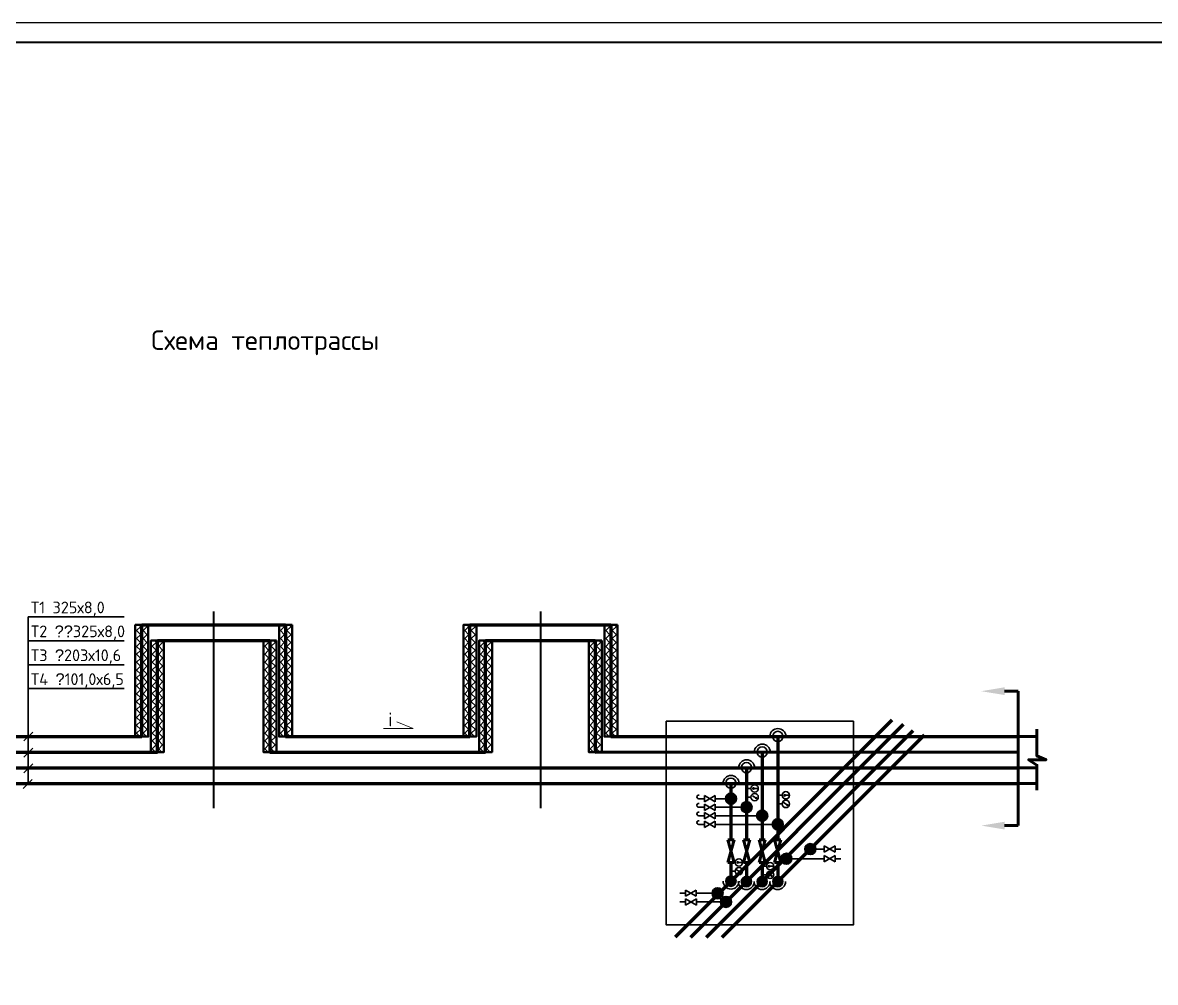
# Model space of a CAD drawing. Header units: metres. Extents: x 1642 to 8476, y 831 to 5441.
# Drawn here: x 2946.1 to 3236.3, y 2091.4 to 2337.2 of the extents above; entities that cross this region are included whole.
import ezdxf
from ezdxf.enums import TextEntityAlignment as Align

# ---------------------------------------------------------------- set-up
doc = ezdxf.new("R2010")
doc.units = ezdxf.units.M
for name, color, linetype, lineweight in [('3 Оъекты сущ.', 7, 'Continuous', 30), ('7 тонкие', 7, 'Continuous', 20), ('Объекты проект.', 1, 'Continuous', 80), ('Основной', 1, 'Continuous', 60), ('Размер 3.5', 250, 'Continuous', 35), ('Размерный', 4, 'Continuous', 30), ('Размеры на чертеже', 250, 'Continuous', 25)]:
    doc.layers.add(name, color=color, linetype=linetype, lineweight=lineweight)
doc.styles.add('-ISOCPEUR-', font='isocpeur.ttf')
doc.styles.get("Standard").update_dxf_attribs({"font": 'arial.ttf'})

# ---------------------------------------------------------------- blocks, each defined once
blk = doc.blocks.new('*U330')
blk.add_lwpolyline([(0, 123), (594, 123), (594, -297), (0, -297)], close=True)
at = {"const_width": 0.5}
blk.add_lwpolyline([(20, 118), (589, 118), (589, -292), (20, -292)], close=True, dxfattribs=at)
blk.add_attdef('РАЗРАБОТАЛ', text='', height=2.5).set_placement((424.5, -264.22), align=Align.MIDDLE_LEFT)
at = {"flags": 8}
for tag, height, p in [('ДАТА', 2.5, (464.07, -264.4)), ('ЛИСТ', 3, (560.39, -271.92)), ('ЛИСТОВ', 3, (577.89, -271.92))]:
    blk.add_attdef(tag, text='', height=height, dxfattribs=at).set_placement(p, align=Align.MIDDLE_CENTER)
blk.add_attdef('ПРОВЕРИЛ', (424.75, -270.73), '', height=2.5)
for tag, p in [('ТЕПЛОВЫЕ_СЕТИ_001', (489.41, -270.98)), ('ИМЯ_ЧЕРТЕЖА_001', (492.54, -284.68))]:
    blk.add_attdef(tag, p, '', height=3, dxfattribs=at)
at = {"style": '-ISOCPEUR-', "flags": 8}
blk.add_attdef('ФОРМАТ', text='', height=3, dxfattribs=at).set_placement((554.97, -294.75), align=Align.MIDDLE_CENTER)

msp = doc.modelspace()

# ---------------------------------------------------------------- hatches: boundary and pattern name
h = msp.add_hatch()
h.set_pattern_fill('ANSI37', color=256, scale=0.45)
h.set_pattern_definition([(45, (666.7942, 129.6135), (-1.0102788, 1.0102788), []), (135, (666.7942, 129.6135), (-1.0102788, -1.0102788), [])])
h.paths.add_polyline_path([(2976.607, 2182.949), (2974.946, 2182.949), (2974.946, 2154.377), (2976.607, 2154.377)])
h = msp.add_hatch()
h.set_pattern_fill('ANSI37', color=256, scale=0.45)
h.set_pattern_definition([(45, (668.4551, 129.6135), (-1.0102788, 1.0102788), []), (135, (668.4551, 129.6135), (-1.0102788, -1.0102788), [])])
h.paths.add_polyline_path([(2978.268, 2182.949), (2976.607, 2182.949), (2976.607, 2154.377), (2978.268, 2154.377)])
h = msp.add_hatch()
h.set_pattern_fill('ANSI37', color=256, scale=0.45)
h.set_pattern_definition([(45, (703.6227, 129.6135), (-1.0102788, 1.0102788), []), (135, (703.6227, 129.6135), (-1.0102788, -1.0102788), [])])
h.paths.add_polyline_path([(3013.436, 2182.949), (3011.775, 2182.949), (3011.775, 2154.377), (3013.436, 2154.377)])
h = msp.add_hatch()
h.set_pattern_fill('ANSI37', color=256, scale=0.45)
h.set_pattern_definition([(45, (705.2836, 129.6135), (-1.0102788, 1.0102788), []), (135, (705.2836, 129.6135), (-1.0102788, -1.0102788), [])])
h.paths.add_polyline_path([(3015.097, 2182.949), (3013.436, 2182.949), (3013.436, 2154.377), (3015.097, 2154.377)])
h = msp.add_hatch()
h.set_pattern_fill('ANSI37', color=256, scale=0.45)
h.set_pattern_definition([(45, (750.8697, 129.6135), (-1.0102788, 1.0102788), []), (135, (750.8697, 129.6135), (-1.0102788, -1.0102788), [])])
h.paths.add_polyline_path([(3060.683, 2182.949), (3059.022, 2182.949), (3059.022, 2154.377), (3060.683, 2154.377)])
h = msp.add_hatch()
h.set_pattern_fill('ANSI37', color=256, scale=0.45)
h.set_pattern_definition([(45, (752.5306, 129.6135), (-1.0102788, 1.0102788), []), (135, (752.5306, 129.6135), (-1.0102788, -1.0102788), [])])
h.paths.add_polyline_path([(3062.344, 2182.949), (3060.683, 2182.949), (3060.683, 2154.377), (3062.344, 2154.377)])
h = msp.add_hatch()
h.set_pattern_fill('ANSI37', color=256, scale=0.45)
h.set_pattern_definition([(45, (786.9713, 129.6135), (-1.0102788, 1.0102788), []), (135, (786.9713, 129.6135), (-1.0102788, -1.0102788), [])])
h.paths.add_polyline_path([(3096.784, 2182.949), (3095.123, 2182.949), (3095.123, 2154.377), (3096.784, 2154.377)])
h = msp.add_hatch()
h.set_pattern_fill('ANSI37', color=256, scale=0.45)
h.set_pattern_definition([(45, (788.6322, 129.6135), (-1.0102788, 1.0102788), []), (135, (788.6322, 129.6135), (-1.0102788, -1.0102788), [])])
h.paths.add_polyline_path([(3098.445, 2182.949), (3096.784, 2182.949), (3096.784, 2154.377), (3098.445, 2154.377)])
h = msp.add_hatch()
h.set_pattern_fill('ANSI37', color=256, scale=0.45)
h.set_pattern_definition([(45, (670.7942, 125.6135), (-1.0102788, 1.0102788), []), (135, (670.7942, 125.6135), (-1.0102788, -1.0102788), [])])
h.paths.add_polyline_path([(2980.607, 2178.949), (2978.946, 2178.949), (2978.946, 2150.377), (2980.607, 2150.377)])
h = msp.add_hatch()
h.set_pattern_fill('ANSI37', color=256, scale=0.45)
h.set_pattern_definition([(45, (672.4551, 125.6135), (-1.0102788, 1.0102788), []), (135, (672.4551, 125.6135), (-1.0102788, -1.0102788), [])])
h.paths.add_polyline_path([(2982.268, 2178.949), (2980.607, 2178.949), (2980.607, 2150.377), (2982.268, 2150.377)])
h = msp.add_hatch()
h.set_pattern_fill('ANSI37', color=256, scale=0.45)
h.set_pattern_definition([(45, (699.6227, 125.6135), (-1.0102788, 1.0102788), []), (135, (699.6227, 125.6135), (-1.0102788, -1.0102788), [])])
h.paths.add_polyline_path([(3009.436, 2178.949), (3007.775, 2178.949), (3007.775, 2150.377), (3009.436, 2150.377)])
h = msp.add_hatch()
h.set_pattern_fill('ANSI37', color=256, scale=0.45)
h.set_pattern_definition([(45, (701.2836, 125.6135), (-1.0102788, 1.0102788), []), (135, (701.2836, 125.6135), (-1.0102788, -1.0102788), [])])
h.paths.add_polyline_path([(3011.097, 2178.949), (3009.436, 2178.949), (3009.436, 2150.377), (3011.097, 2150.377)])
h = msp.add_hatch()
h.set_pattern_fill('ANSI37', color=256, scale=0.45)
h.set_pattern_definition([(45, (754.8697, 125.6135), (-1.0102788, 1.0102788), []), (135, (754.8697, 125.6135), (-1.0102788, -1.0102788), [])])
h.paths.add_polyline_path([(3064.683, 2178.949), (3063.022, 2178.949), (3063.022, 2150.377), (3064.683, 2150.377)])
h = msp.add_hatch()
h.set_pattern_fill('ANSI37', color=256, scale=0.45)
h.set_pattern_definition([(45, (756.5306, 125.6135), (-1.0102788, 1.0102788), []), (135, (756.5306, 125.6135), (-1.0102788, -1.0102788), [])])
h.paths.add_polyline_path([(3066.344, 2178.949), (3064.683, 2178.949), (3064.683, 2150.377), (3066.344, 2150.377)])
h = msp.add_hatch()
h.set_pattern_fill('ANSI37', color=256, scale=0.45)
h.set_pattern_definition([(45, (782.9713, 125.6135), (-1.0102788, 1.0102788), []), (135, (782.9713, 125.6135), (-1.0102788, -1.0102788), [])])
h.paths.add_polyline_path([(3092.784, 2178.949), (3091.123, 2178.949), (3091.123, 2150.377), (3092.784, 2150.377)])
h = msp.add_hatch()
h.set_pattern_fill('ANSI37', color=256, scale=0.45)
h.set_pattern_definition([(45, (784.6322, 125.6135), (-1.0102788, 1.0102788), []), (135, (784.6322, 125.6135), (-1.0102788, -1.0102788), [])])
h.paths.add_polyline_path([(3094.445, 2178.949), (3092.784, 2178.949), (3092.784, 2150.377), (3094.445, 2150.377)])
at = {"lineweight": 35}
h = msp.add_hatch(color=256, dxfattribs=at)
h.dxf.hatch_style = 1
h.paths.add_polyline_path([(3127.537, 2139.873, 0.4142136), (3126.126, 2138.462, 0.4142136), (3127.537, 2137.051)])
h.paths.add_polyline_path([(3127.537, 2139.873), (3127.537, 2137.051, 0.4142136), (3128.949, 2138.462, 0.4142136)])
h = msp.add_hatch(color=256, dxfattribs=at)
h.dxf.hatch_style = 1
h.paths.add_polyline_path([(3133.127, 2141.086, 1), (3133.511, 2141.086, 1)])
h = msp.add_hatch(color=256, dxfattribs=at)
h.dxf.hatch_style = 1
h.paths.add_polyline_path([(3141.127, 2139.33, 1), (3141.511, 2139.33, 1)])
h = msp.add_hatch(color=256, dxfattribs=at)
h.dxf.hatch_style = 1
h.paths.add_polyline_path([(3131.537, 2137.691, 0.4142136), (3130.126, 2136.279, 0.4142136), (3131.537, 2134.868)])
h.paths.add_polyline_path([(3131.537, 2137.691), (3131.537, 2134.868, 0.4142136), (3132.949, 2136.279, 0.4142136)])
h = msp.add_hatch(color=256, dxfattribs=at)
h.dxf.hatch_style = 1
h.paths.add_polyline_path([(3135.537, 2135.508, 0.4142136), (3134.126, 2134.097, 0.4142136), (3135.537, 2132.685)])
h.paths.add_polyline_path([(3135.537, 2135.508), (3135.537, 2132.685, 0.4142136), (3136.949, 2134.097, 0.4142136)])
h = msp.add_hatch(color=256, dxfattribs=at)
h.dxf.hatch_style = 1
h.paths.add_polyline_path([(3139.537, 2133.292, 0.4142136), (3138.126, 2131.88, 0.4142136), (3139.537, 2130.469)])
h.paths.add_polyline_path([(3139.537, 2133.292), (3139.537, 2130.469, 0.4142136), (3140.949, 2131.88, 0.4142136)])
h = msp.add_hatch(color=256, dxfattribs=at)
h.dxf.hatch_style = 1
h.paths.add_polyline_path([(3147.869, 2126.961, -0.4142136), (3149.281, 2125.549, -0.4142136), (3147.869, 2124.138)])
h.paths.add_polyline_path([(3147.869, 2126.961), (3147.869, 2124.138, -0.4142136), (3146.458, 2125.549, -0.4142136)])
h = msp.add_hatch(color=256, dxfattribs=at)
h.dxf.hatch_style = 1
h.paths.add_polyline_path([(3141.747, 2124.491, -0.4142136), (3143.158, 2123.08, -0.4142136), (3141.747, 2121.668)])
h.paths.add_polyline_path([(3141.747, 2124.491), (3141.747, 2121.668, -0.4142136), (3140.336, 2123.08, -0.4142136)])
h = msp.add_hatch(color=256, dxfattribs=at)
h.dxf.hatch_style = 1
h.paths.add_polyline_path([(3129.096, 2122.132, 1), (3129.48, 2122.132, 1)])
h = msp.add_hatch(color=256, dxfattribs=at)
h.dxf.hatch_style = 1
h.paths.add_polyline_path([(3137.096, 2121.172, 1), (3137.48, 2121.172, 1)])
h = msp.add_hatch(color=256, dxfattribs=at)
h.dxf.hatch_style = 1
h.paths.add_polyline_path([(3124.103, 2115.654, 0.4142136), (3122.691, 2114.242, 0.4142136), (3124.103, 2112.831)])
h.paths.add_polyline_path([(3124.103, 2115.654), (3124.103, 2112.831, 0.4142136), (3125.514, 2114.242, 0.4142136)])
h = msp.add_hatch(color=256, dxfattribs=at)
h.dxf.hatch_style = 1
h.paths.add_polyline_path([(3126.27, 2113.457, 0.4142136), (3124.858, 2112.045, 0.4142136), (3126.27, 2110.634)])
h.paths.add_polyline_path([(3126.27, 2113.457), (3126.27, 2110.634, 0.4142136), (3127.681, 2112.045, 0.4142136)])
at = {"layer": 'Объекты проект.'}
h = msp.add_hatch(color=6, dxfattribs=at)
h.dxf.hatch_style = 1
h.paths.add_polyline_path([(3127.535, 2118.631, 0.4142136), (3126.227, 2117.322), (3127.535, 2117.322)])
h.paths.add_polyline_path([(3127.535, 2118.631), (3127.535, 2117.322), (3128.843, 2117.322, 0.4142136)])
h.paths.add_polyline_path([(3128.843, 2117.322), (3127.535, 2117.322), (3126.227, 2117.322, 1)])
h = msp.add_hatch(color=4, dxfattribs=at)
h.dxf.hatch_style = 1
h.paths.add_polyline_path([(3131.506, 2118.527), (3131.506, 2115.911, 0.4142136), (3132.814, 2117.219, 0.4142136)])
h.paths.add_polyline_path([(3131.506, 2118.527, 0.4142136), (3130.198, 2117.219, 0.4142136), (3131.506, 2115.911)])
h = msp.add_hatch(color=5, dxfattribs=at)
h.dxf.hatch_style = 1
h.paths.add_polyline_path([(3135.506, 2118.526, 0.4072342), (3134.229, 2117.219, 0.4072342), (3135.506, 2115.911)])
h.paths.add_polyline_path([(3135.506, 2118.526), (3135.506, 2115.911, 0.4212276), (3136.846, 2117.219, 0.4212276)])
h = msp.add_hatch(color=1, dxfattribs=at)
h.dxf.hatch_style = 1
h.paths.add_polyline_path([(3139.506, 2118.526, 0.4072342), (3138.229, 2117.219, 0.4072342), (3139.506, 2115.911)])
h.paths.add_polyline_path([(3139.506, 2118.526), (3139.506, 2115.911, 0.4212276), (3140.846, 2117.219, 0.4212276)])

# ---------------------------------------------------------------- linework, layer by layer
at = {"lineweight": 60}
for p, q in [((3201.147, 2165.987), (3197.654, 2165.986)), ((3201.155, 2148.776), (3201.147, 2165.987)), ((3201.155, 2148.776), (3201.147, 2131.564)), ((3201.147, 2131.564), (3197.654, 2131.565)), ((3128.34, 2127.911), (3126.734, 2127.911)), ((3126.734, 2127.911), (3128.34, 2122.132)), ((3126.734, 2122.132), (3128.34, 2127.911)), ((3132.34, 2127.911), (3130.734, 2127.911)), ((3130.734, 2127.911), (3132.34, 2122.132)), ((3130.734, 2122.132), (3132.34, 2127.911)), ((3136.34, 2127.911), (3134.734, 2127.911)), ((3134.734, 2127.911), (3136.34, 2122.132)), ((3134.734, 2122.132), (3136.34, 2127.911)), ((3140.34, 2127.911), (3138.734, 2127.911)), ((3138.734, 2127.911), (3140.34, 2122.132)), ((3138.734, 2122.132), (3140.34, 2127.911)), ((3128.34, 2122.132), (3126.734, 2122.132)), ((3132.34, 2122.132), (3130.734, 2122.132)), ((3136.34, 2122.132), (3134.734, 2122.132)), ((3140.34, 2122.132), (3138.734, 2122.132))]:
    msp.add_line(p, q, dxfattribs=at)
at = {"color": 18, "lineweight": 35, "true_color": 0x000000}
for p, q in [((3120.741, 2137.653), (3120.741, 2139.271)), ((3120.741, 2139.271), (3123.537, 2137.653)), ((3123.537, 2139.271), (3120.741, 2137.653)), ((3123.537, 2137.653), (3123.537, 2139.271)), ((3131.537, 2141.086), (3132.663, 2141.086)), ((3131.537, 2138.872), (3132.663, 2138.872)), ((3133.03, 2139.232), (3134.167, 2138.511)), ((3133.319, 2141.086), (3134.272, 2141.086)), ((3134.167, 2138.511), (3133.759, 2138.581)), ((3134.167, 2138.511), (3133.93, 2138.85)), ((3139.537, 2139.33), (3140.663, 2139.33)), ((3141.319, 2139.33), (3142.272, 2139.33)), ((3120.741, 2138.462), (3119.342, 2138.462)), ((3120.741, 2136.279), (3119.342, 2136.279)), ((3120.741, 2135.47), (3120.741, 2137.088)), ((3120.741, 2137.088), (3123.537, 2135.47)), ((3123.537, 2137.088), (3120.741, 2135.47)), ((3126.126, 2138.462), (3123.537, 2138.462)), ((3123.537, 2135.47), (3123.537, 2137.088)), ((3131.537, 2136.279), (3123.537, 2136.279)), ((3139.537, 2137.116), (3140.663, 2137.116)), ((3141.03, 2137.477), (3142.167, 2136.755)), ((3142.167, 2136.755), (3141.759, 2136.825)), ((3142.167, 2136.755), (3141.93, 2137.094)), ((3120.741, 2134.097), (3119.342, 2134.097)), ((3120.741, 2133.288), (3120.741, 2134.906)), ((3120.741, 2134.906), (3123.537, 2133.288)), ((3123.537, 2134.906), (3120.741, 2133.288)), ((3120.741, 2131.071), (3120.741, 2132.689)), ((3120.741, 2132.689), (3123.537, 2131.071)), ((3123.537, 2132.689), (3120.741, 2131.071)), ((3123.537, 2133.288), (3123.537, 2134.906)), ((3135.537, 2134.097), (3123.537, 2134.097)), ((3123.537, 2131.071), (3123.537, 2132.689)), ((3120.741, 2131.88), (3119.342, 2131.88)), ((3139.537, 2131.88), (3123.537, 2131.88)), ((3147.869, 2125.549), (3151.456, 2125.549)), ((3151.456, 2124.74), (3151.456, 2126.358)), ((3154.253, 2126.358), (3151.456, 2124.74)), ((3151.456, 2126.358), (3154.253, 2124.74)), ((3154.253, 2124.74), (3154.253, 2126.358)), ((3154.253, 2125.549), (3155.652, 2125.549)), ((3127.506, 2122.132), (3128.632, 2122.132)), ((3129.288, 2122.132), (3130.241, 2122.132)), ((3135.506, 2121.172), (3136.632, 2121.172)), ((3137.288, 2121.172), (3138.241, 2121.172)), ((3143.158, 2123.08), (3151.456, 2123.08)), ((3151.456, 2122.271), (3151.456, 2123.888)), ((3154.253, 2123.888), (3151.456, 2122.271)), ((3151.456, 2123.888), (3154.253, 2122.271)), ((3154.253, 2122.271), (3154.253, 2123.888)), ((3154.253, 2123.08), (3155.652, 2123.08)), ((3127.506, 2119.917), (3128.632, 2119.917)), ((3128.999, 2120.278), (3130.136, 2119.556)), ((3130.136, 2119.556), (3129.729, 2119.626)), ((3130.136, 2119.556), (3129.899, 2119.896)), ((3135.506, 2118.957), (3136.632, 2118.957)), ((3136.999, 2119.318), (3138.136, 2118.596)), ((3138.136, 2118.596), (3137.729, 2118.666)), ((3138.136, 2118.596), (3137.899, 2118.936)), ((3115.862, 2114.271), (3114.463, 2114.271)), ((3115.862, 2113.462), (3115.862, 2115.08)), ((3115.862, 2115.08), (3118.658, 2113.462)), ((3118.658, 2115.08), (3115.862, 2113.462)), ((3115.887, 2111.237), (3115.887, 2112.854)), ((3115.887, 2112.854), (3118.683, 2111.237)), ((3118.683, 2112.854), (3115.887, 2111.237)), ((3118.658, 2113.462), (3118.658, 2115.08)), ((3124.103, 2114.242), (3118.683, 2114.242)), ((3118.683, 2111.237), (3118.683, 2112.854)), ((3115.887, 2112.045), (3114.487, 2112.045)), ((3126.27, 2112.045), (3118.683, 2112.045))]:
    msp.add_line(p, q, dxfattribs=at)
at = {"lineweight": 50}
for points in [[(2976.607, 2182.949), (2974.946, 2182.949), (2974.946, 2154.377), (2976.607, 2154.377)], [(2978.268, 2182.949), (2976.607, 2182.949), (2976.607, 2154.377), (2978.268, 2154.377)], [(3013.436, 2182.949), (3011.775, 2182.949), (3011.775, 2154.377), (3013.436, 2154.377)], [(3015.097, 2182.949), (3013.436, 2182.949), (3013.436, 2154.377), (3015.097, 2154.377)], [(3060.683, 2182.949), (3059.022, 2182.949), (3059.022, 2154.377), (3060.683, 2154.377)], [(3062.344, 2182.949), (3060.683, 2182.949), (3060.683, 2154.377), (3062.344, 2154.377)], [(3096.784, 2182.949), (3095.123, 2182.949), (3095.123, 2154.377), (3096.784, 2154.377)], [(3098.445, 2182.949), (3096.784, 2182.949), (3096.784, 2154.377), (3098.445, 2154.377)], [(2980.607, 2178.949), (2978.946, 2178.949), (2978.946, 2150.377), (2980.607, 2150.377)], [(2982.268, 2178.949), (2980.607, 2178.949), (2980.607, 2150.377), (2982.268, 2150.377)], [(3009.436, 2178.949), (3007.775, 2178.949), (3007.775, 2150.377), (3009.436, 2150.377)], [(3011.097, 2178.949), (3009.436, 2178.949), (3009.436, 2150.377), (3011.097, 2150.377)], [(3064.683, 2178.949), (3063.022, 2178.949), (3063.022, 2150.377), (3064.683, 2150.377)], [(3066.344, 2178.949), (3064.683, 2178.949), (3064.683, 2150.377), (3066.344, 2150.377)], [(3092.784, 2178.949), (3091.123, 2178.949), (3091.123, 2150.377), (3092.784, 2150.377)], [(3094.445, 2178.949), (3092.784, 2178.949), (3092.784, 2150.377), (3094.445, 2150.377)]]:
    msp.add_lwpolyline(points, close=True, dxfattribs=at)
at = {"color": 18, "lineweight": 35, "true_color": 0x000000}
msp.add_lwpolyline([(3158.907, 2158.308), (3110.973, 2158.308), (3110.973, 2106.139), (3158.907, 2106.139)], close=True, dxfattribs=at)
for centre, radius in [((3139.537, 2154.411), 1.308), ((3135.537, 2150.411), 1.308), ((3131.537, 2146.411), 1.308), ((3127.537, 2142.411), 1.308), ((3133.609, 2141.086), 0.946), ((3127.537, 2138.462), 1.411), ((3133.609, 2138.872), 0.946), ((3133.319, 2141.086), 0.192), ((3141.609, 2139.33), 0.946), ((3141.319, 2139.33), 0.192), ((3131.537, 2136.279), 1.411), ((3141.609, 2137.116), 0.946), ((3135.537, 2134.097), 1.411), ((3139.537, 2131.88), 1.411), ((3147.869, 2125.549), 1.411), ((3141.747, 2123.08), 1.411), ((3129.578, 2122.132), 0.946), ((3129.288, 2122.132), 0.192), ((3137.578, 2121.172), 0.946), ((3137.288, 2121.172), 0.192), ((3127.535, 2117.322), 1.308), ((3129.578, 2119.917), 0.946), ((3131.506, 2117.219), 1.308), ((3135.538, 2117.219), 1.308), ((3137.578, 2118.957), 0.946), ((3139.538, 2117.219), 1.308), ((3124.103, 2114.242), 1.411), ((3126.27, 2112.045), 1.411)]:
    msp.add_circle(centre, radius, dxfattribs=at)
for centre, radius, start, end in [((3139.568, 2154.377), 2.044, 0.93023, 179.06977), ((3135.568, 2150.377), 2.044, 0.93023, 179.06977), ((3131.568, 2146.377), 2.044, 0.93023, 179.06977), ((3127.568, 2142.377), 2.044, 0.93023, 179.06977), ((3119.262, 2138.935), 0.479, 77.94026, 279.52435), ((3119.262, 2136.752), 0.479, 77.94026, 279.52435), ((3119.262, 2134.569), 0.479, 77.94026, 279.52435), ((3119.262, 2132.353), 0.479, 77.94026, 279.52435), ((3127.566, 2117.356), 2.044, 180.93023, 359.06977), ((3131.475, 2117.252), 2.044, 180.93023, 359.06977), ((3135.506, 2117.252), 2.044, 180.93023, 359.06977), ((3139.506, 2117.252), 2.044, 180.93023, 359.06977)]:
    msp.add_arc(centre, radius, start, end, dxfattribs=at)
at = {"lineweight": 60}
msp.add_solid([(3197.654, 2164.989), (3191.673, 2165.983), (3197.653, 2166.983)], dxfattribs=at)
at = {"layer": '3 Оъекты сущ.', "lineweight": 40, "ltscale": 50}
for p, q in [((2995.021, 2186.384), (2995.021, 2136.002)), ((3078.733, 2186.384), (3078.733, 2136.002))]:
    msp.add_line(p, q, dxfattribs=at)
at = {"layer": '7 тонкие', "lineweight": 60}
for p, q in [((3201.152, 2154.377), (3205.905, 2154.373)), ((3201.152, 2146.377), (3205.911, 2146.377)), ((3201.146, 2142.377), (3205.911, 2142.377))]:
    msp.add_line(p, q, dxfattribs=at)
at = {"layer": '7 тонкие', "color": 7}
msp.add_lwpolyline([(3045.557, 2156.427), (3038.57, 2156.424), (3046.171, 2156.424), (3041.984, 2158.15)], dxfattribs=at)
at = {"layer": '7 тонкие', "lineweight": 60}
msp.add_lwpolyline([(3205.911, 2140.664), (3205.911, 2147.066), (3203.798, 2148.43), (3208.247, 2148.43), (3205.897, 2149.459), (3205.902, 2156.299)], dxfattribs=at)
at = {"layer": 'Объекты проект.', "color": 1}
for p, q in [((2976.607, 2154.377), (2976.607, 2182.949)), ((2976.607, 2182.949), (3013.436, 2182.949)), ((3013.436, 2182.949), (3013.436, 2154.377)), ((3060.683, 2154.377), (3060.683, 2182.949)), ((3060.683, 2182.949), (3096.784, 2182.949)), ((3096.784, 2182.949), (3096.784, 2154.377)), ((2913.25, 2154.377), (2976.607, 2154.377)), ((3013.436, 2154.377), (3060.683, 2154.377)), ((3096.784, 2154.377), (3201.152, 2154.425)), ((3125.304, 2102.984), (3177.139, 2154.819)), ((3139.537, 2154.411), (3139.537, 2127.911)), ((3139.537, 2122.132), (3139.538, 2117.322))]:
    msp.add_line(p, q, dxfattribs=at)
at = {"layer": 'Объекты проект.', "color": 5}
for p, q in [((2980.607, 2150.377), (2980.607, 2178.949)), ((2980.607, 2178.949), (3009.436, 2178.949)), ((3009.436, 2178.949), (3009.436, 2150.377)), ((3064.683, 2150.377), (3064.683, 2178.949)), ((3064.683, 2178.949), (3092.784, 2178.949)), ((3092.784, 2178.949), (3092.784, 2150.377)), ((3121.273, 2103.017), (3174.209, 2155.953)), ((2917.25, 2150.377), (2980.607, 2150.377)), ((3009.436, 2150.377), (3064.683, 2150.377)), ((3092.784, 2150.377), (3201.154, 2150.427)), ((3135.537, 2150.411), (3135.537, 2127.911)), ((3135.537, 2122.132), (3135.538, 2117.322))]:
    msp.add_line(p, q, dxfattribs=at)
at = {"layer": 'Объекты проект.', "color": 6}
for p, q in [((3113.333, 2103.121), (3168.87, 2158.659)), ((2925.25, 2142.377), (3001.436, 2142.377)), ((3001.436, 2142.377), (3084.784, 2142.377)), ((3084.784, 2142.377), (3201.146, 2142.377)), ((3127.537, 2142.411), (3127.537, 2127.911)), ((3127.537, 2122.132), (3127.535, 2117.322))]:
    msp.add_line(p, q, dxfattribs=at)
at = {"layer": 'Объекты проект.', "color": 4}
for p, q in [((3117.242, 2103.017), (3171.76, 2157.535)), ((2921.25, 2146.377), (2984.607, 2146.377)), ((2984.607, 2146.377), (3005.436, 2146.377)), ((3005.436, 2146.377), (3088.784, 2146.377)), ((3088.784, 2146.377), (3201.152, 2146.377)), ((3131.537, 2146.411), (3131.537, 2127.911)), ((3131.537, 2122.132), (3131.527, 2117.322))]:
    msp.add_line(p, q, dxfattribs=at)
at = {"layer": 'Размер 3.5'}
for p, q in [((2972.125, 2184.993), (2947.522, 2184.993)), ((2947.522, 2142.377), (2947.522, 2184.993)), ((2972.125, 2178.873), (2947.522, 2178.873)), ((2972.125, 2172.754), (2947.522, 2172.754)), ((2972.125, 2166.635), (2947.522, 2166.635)), ((2946.377, 2153.232), (2948.667, 2155.523)), ((2946.377, 2149.106), (2948.667, 2151.396)), ((2946.377, 2145.106), (2948.667, 2147.396)), ((2946.25, 2141.106), (2948.541, 2143.396))]:
    msp.add_line(p, q, dxfattribs=at)
at = {"layer": 'Размерный', "color": 7, "lineweight": 30}
msp.add_solid([(3197.654, 2132.562), (3191.673, 2131.568), (3197.653, 2130.569)], dxfattribs=at)

# ---------------------------------------------------------------- block references
at = {"layer": 'Размеры на чертеже', "lineweight": 90}
msp.add_blockref('*U330', (2702.335, 2214.151), dxfattribs=at)

# ---------------------------------------------------------------- texts
at = {"char_height": 3, "attachment_point": 1, "style": '-ISOCPEUR-'}
for s, insert in [('Т1 325х8,0', (2948.219, 2188.921)), ('Т2 {\\fArial|b0|i0|c204|p34;\x9d\x9d}325х8,0', (2948.219, 2182.801)), ('Т3 {\\fArial|b0|i0|c204|p34;\x9d}203х10,6', (2948.219, 2176.682)), ('Т4 {\\fArial|b0|i0|c204|p34;\x9d}101,0х6,5', (2948.219, 2170.562))]:
    msp.add_mtext_dynamic_manual_height_columns(s, width=23.76088, gutter_width=12.5, heights=[0], dxfattribs=dict(at, insert=insert))
at = {"layer": 'Основной', "color": 7, "style": '-ISOCPEUR-'}
msp.add_text('Схема теплотрассы', height=5, dxfattribs=at).set_placement((2979.028, 2253.363))
at = {"layer": 'Размерный', "color": 7, "style": '-ISOCPEUR-'}
msp.add_text('i', height=3.5, dxfattribs=at).set_placement((3039.734, 2156.989))

doc.saveas('drawing.dxf')
